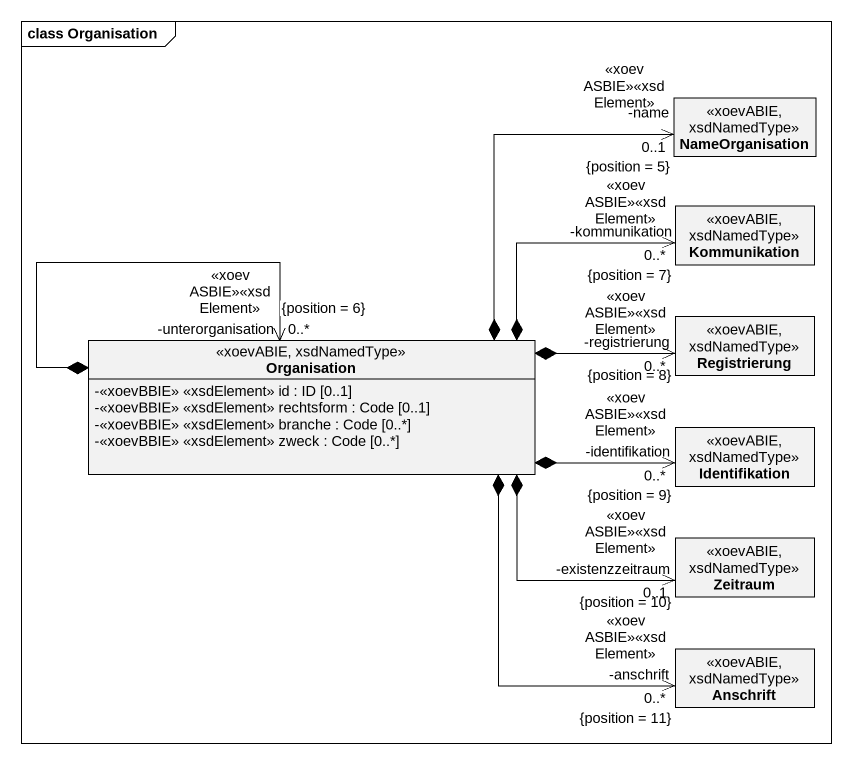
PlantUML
@startuml
mainframe class Organisation
hide circle
hide empty members
skinparam classAttributeIconSize 0
class NameOrganisation <<xoevABIE, xsdNamedType>>
class Kommunikation <<xoevABIE, xsdNamedType>>
class Registrierung <<xoevABIE, xsdNamedType>>
class Organisation <<xoevABIE, xsdNamedType>> {
  -<<xoevBBIE>> <<xsdElement>> id : ID [0..1]
  -<<xoevBBIE>> <<xsdElement>> rechtsform : Code [0..1]
  -<<xoevBBIE>> <<xsdElement>> branche : Code [0..*]
  -<<xoevBBIE>> <<xsdElement>> zweck : Code [0..*]
}
class Identifikation <<xoevABIE, xsdNamedType>>
class Zeitraum <<xoevABIE, xsdNamedType>>
class Anschrift <<xoevABIE, xsdNamedType>>
Organisation *-up-> "-name\n<<xoevASBIE>><<xsdElement>>\n0..1\n{position = 5}" NameOrganisation
Organisation *-right-> "-kommunikation\n<<xoevASBIE>><<xsdElement>>\n0..*\n{position = 7}" Kommunikation
Organisation *-right-> "-registrierung\n<<xoevASBIE>><<xsdElement>>\n0..*\n{position = 8}" Registrierung
Organisation *--> "-unterorganisation\n<<xoevASBIE>><<xsdElement>>\n0..*\n{position = 6}" Organisation
Organisation *-right-> "-identifikation\n<<xoevASBIE>><<xsdElement>>\n0..*\n{position = 9}" Identifikation
Organisation *-right-> "-existenzzeitraum\n<<xoevASBIE>><<xsdElement>>\n0..1\n{position = 10}" Zeitraum
Organisation *--> "-anschrift\n<<xoevASBIE>><<xsdElement>>\n0..*\n{position = 11}" Anschrift
@enduml
